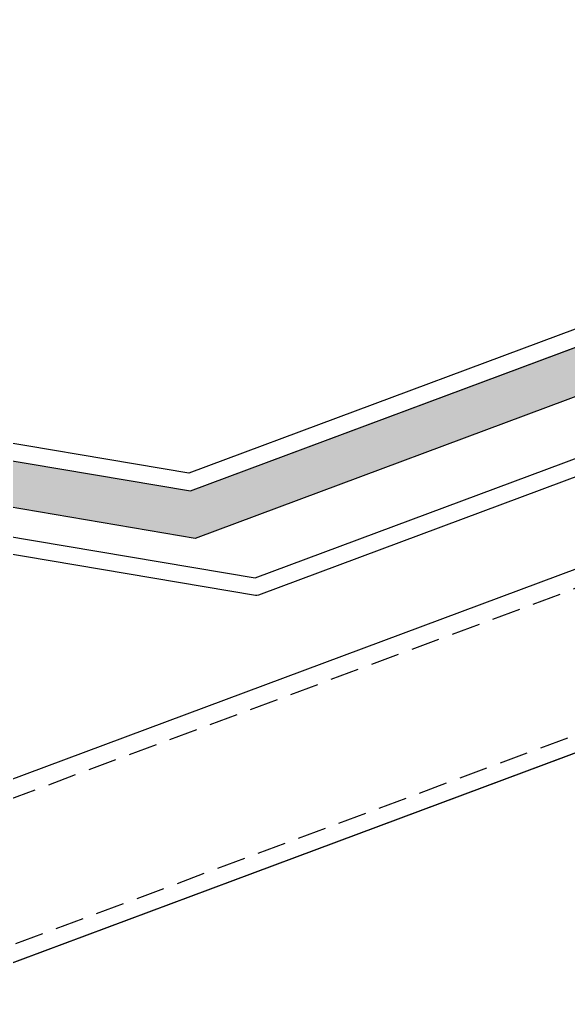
# Model space of a CAD drawing. Extents: x 12199666 to 24617114, y 1197707 to 2548648.
# Drawn here: x 12330049.4 to 12330144.9, y 1270527.2 to 1270697.8 of the extents above; entities that cross this region are included whole.
import ezdxf

# ---------------------------------------------------------------- set-up
doc = ezdxf.new("R2010")
doc.units = 0
doc.header["$LTSCALE"] = 10
doc.header["$MEASUREMENT"] = 0
doc.linetypes.add('TX-PLAN-T1-F11$0$DASHED', pattern=[0.75, 0.5, -0.25])
doc.layers.add('TX-PLAN-T1-F11$0$_EDO-ALUMINIUM-SECTION', color=90, linetype='Continuous', lineweight=30)
doc.layers.add('TX-PLAN-T1-F11$0$幕墙线', color=114, linetype='Continuous', lineweight=30)
for name, color, linetype in [('TX-PLAN-T1-F11$0$F-Alum', 4, 'Continuous'), ('TX-PLAN-T1-F11$0$F-dashed line', 8, 'TX-PLAN-T1-F11$0$DASHED'), ('TX-PLAN-T1-F11$0$Hatch', 8, 'Continuous')]:
    doc.layers.add(name, color=color, linetype=linetype)

# ---------------------------------------------------------------- blocks, each defined once
blk = doc.blocks.new('TX-PLAN-T1-F11$0$TY001')
at = {"layer": 'TX-PLAN-T1-F11$0$Hatch'}
h = blk.add_hatch(dxfattribs=at)
h.set_pattern_fill('ANGLE', color=256, scale=10, angle=30.016)
h.set_pattern_definition([(30.016, (7246.2216, 83575.3152), (-1.37566501, 2.381185795), [2, -0.75]), (120.016, (7246.2216, 83575.3152), (-2.381185795, -1.37566501), [2, -0.75])])
h.paths.add_polyline_path([(350.23, -354.68), (354.25, -361.66), (322.39, -380.07), (322.39, -425.9), (402.06, -563.8), (395.13, -567.8), (314.39, -428.05), (314.4, -375.44), (343.33, -358.73), (343.39, -358.64)])
at = {"layer": 'TX-PLAN-T1-F11$0$F-Alum', "flags": 128}
for points in [[(53.01, -31.8), (390.07, -615.22)], [(27.04, -46.81), (364.1, -630.23)]]:
    blk.add_lwpolyline(points, dxfattribs=at)
at = {"layer": 'TX-PLAN-T1-F11$0$F-Alum'}
for points in [[(439.37, -573.33), (418.12, -585.61), (325.39, -425.1), (325.39, -381.8), (399.2, -339.16, -0.414214), (400.56, -339.52), (502.09, -515.26, -0.414214), (501.73, -516.63), (442.47, -550.86, 0.414214), (442.4, -551.14), (451.25, -566.47)], [(309.35, -439.5), (405.35, -605.69), (437.15, -587.32), (438.65, -589.92), (435.19, -591.92), (435.19, -591.92), (404.26, -609.79), (306.48, -440.54, -0.131724), (306.35, -440.04), (306.35, -376.59), (335.2, -359.92), (336.7, -362.51), (309.35, -378.32), (309.35, -439.5)]]:
    blk.add_lwpolyline(points, format="xyb", dxfattribs=at)
blk.add_lwpolyline([(322.39, -380.07), (322.39, -425.9), (405.99, -570.61)], dxfattribs=at)
at = {"layer": 'TX-PLAN-T1-F11$0$F-dashed line', "flags": 128}
for points in [[(50.28, -33.38), (387.33, -616.8)], [(29.58, -45.34), (366.63, -628.76)]]:
    blk.add_lwpolyline(points, dxfattribs=at)
at = {"layer": 'TX-PLAN-T1-F11$0$Hatch'}
blk.add_lwpolyline([(350.23, -354.68), (354.25, -361.66), (322.39, -380.07), (322.39, -425.9), (402.06, -563.8), (395.13, -567.8), (314.39, -428.05), (314.4, -375.44), (343.33, -358.73), (343.39, -358.64), (350.23, -354.68), (350.23, -354.68)], dxfattribs=at)
blk = doc.blocks.new('TX-PLAN-T1-F11$0$A$C21521A5F')
at = {"rotation": 90}
blk.add_blockref('TX-PLAN-T1-F11$0$TY001', (388.72, 15260.22, 0), dxfattribs=at)
blk = doc.blocks.new('TX-PLAN-T1-F11$0$标准层幕墙0118')
at = {"color": 3}
blk.add_blockref('TX-PLAN-T1-F11$0$A$C21521A5F', (32561.28, 9139.78, 0), dxfattribs=at)
blk = doc.blocks.new('TX-PLAN-T1-F11')
at = {"layer": 'TX-PLAN-T1-F11$0$幕墙线'}
blk.add_lwpolyline([(12329700.55, 1283702.11), (12329644.96, 1282905.17), (12330706.2, 1282539.13), (12330445.72, 1281783.92), (12331375.63, 1281155.04), (12330928.09, 1280493.29), (12331662.96, 1279644.64), (12331059.04, 1279121.69), (12331047.11, 1279113.21), (12331559.59, 1278133.91), (12330853.24, 1277764.27), (12331306.82, 1276547.21), (12330603.7, 1276285.17), (12331057.28, 1275068.12), (12330354.15, 1274806.07), (12330807.73, 1273589.02), (12330104.61, 1273326.98), (12330558.19, 1272109.92), (12329855.07, 1271847.88), (12330308.64, 1270630.82), (12329605.52, 1270368.78), (12330059.1, 1269151.73), (12329355.98, 1268889.69), (12329809.56, 1267672.63)], dxfattribs=at)
at = {"layer": 'TX-PLAN-T1-F11$0$_EDO-ALUMINIUM-SECTION', "rotation": 350.4236156863823}
blk.add_blockref('TX-PLAN-T1-F11$0$标准层幕墙0118', (12293055.45, 1251790.44), dxfattribs=at)

msp = doc.modelspace()

# ---------------------------------------------------------------- block references
msp.add_blockref('TX-PLAN-T1-F11', (0, 0))

doc.saveas('drawing.dxf')
